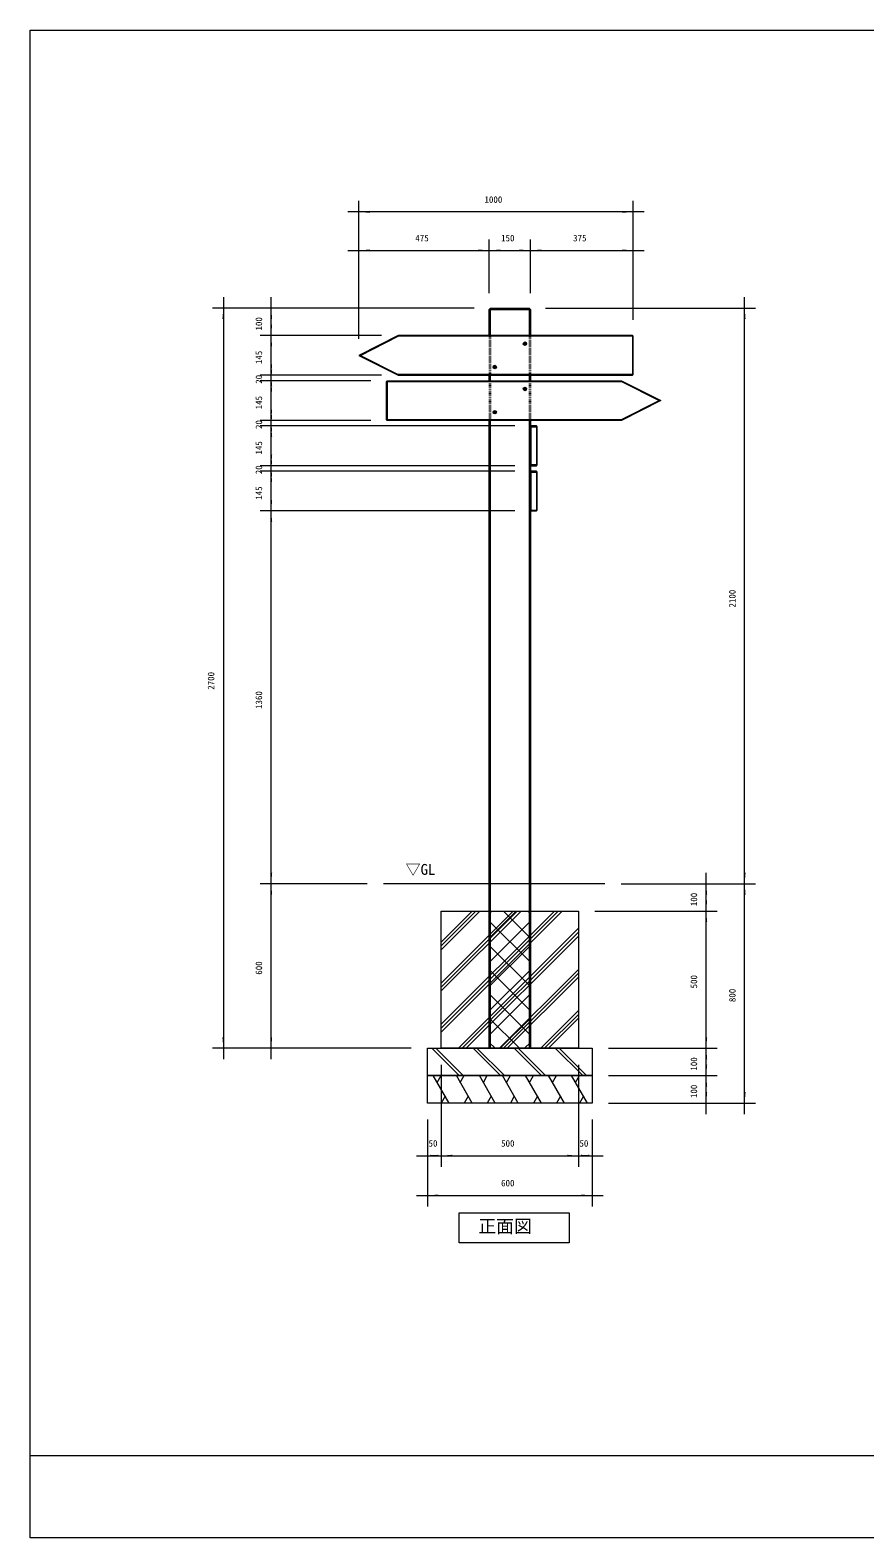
# Model space of a CAD drawing. Units: millimetres, scale not verified. Extents: x -3900 to 3900, y -2750 to 2750.
# Drawn here: x -3900 to -858, y -2750 to 2750 of the extents above; entities that cross this region are included whole.
import ezdxf
from ezdxf.enums import TextEntityAlignment as Align

# ---------------------------------------------------------------- set-up
doc = ezdxf.new("R2010")
doc.units = ezdxf.units.MM
doc.header["$LTSCALE"] = 20
doc.linetypes.add('USER5', pattern=[0.208282, 0.069427, -0.138855])
doc.layers.add('0-1_IMPORTED', color=30, linetype='Continuous', lineweight=18)
doc.styles.add('ＭＳ ゴシック', font='')
doc.styles.get('ＭＳ ゴシック').set_extended_font_data('MS Gothic')

msp = doc.modelspace()

# ---------------------------------------------------------------- linework, layer by layer
at = {"layer": '0-1_IMPORTED', "color": 1}
for p, q in [((-2701.85, 1623.6), (-2701.85, 2127)), ((-1701.85, 1693.1), (-1701.85, 2127)), ((-2701.85, 2087), (-2741.85, 2087)), ((-1701.85, 2087), (-2701.85, 2087)), ((-1661.85, 2087), (-1701.85, 2087)), ((-2701.85, 1623.6), (-2701.85, 1986.41)), ((-2226.85, 1791.1), (-2226.85, 1986.41)), ((-2226.85, 1791.1), (-2226.85, 1986.41)), ((-2076.85, 1791.1), (-2076.85, 1986.41)), ((-2076.85, 1791.1), (-2076.85, 1986.41)), ((-1701.85, 1693.1), (-1701.85, 1986.41)), ((-2741.85, 1946.41), (-2701.85, 1946.41)), ((-2701.85, 1946.41), (-2226.85, 1946.41)), ((-2266.85, 1946.41), (-2226.85, 1946.41)), ((-2226.85, 1946.41), (-2186.85, 1946.41)), ((-2226.85, 1946.41), (-2076.85, 1946.41)), ((-2116.85, 1946.41), (-2076.85, 1946.41)), ((-2076.85, 1946.41), (-2036.85, 1946.41)), ((-2076.85, 1946.41), (-1701.85, 1946.41)), ((-1701.85, 1946.41), (-1661.85, 1946.41)), ((-3196, 1776.1), (-3196, 1736.1)), ((-3021.5, 1736.1), (-3021.5, 1776.1)), ((-1296, 1736.1), (-1296, 1776.1)), ((-2281.85, 1736.1), (-3236, 1736.1)), ((-3196, 1736.1), (-3196, -963.9)), ((-2281.85, 1736.1), (-3061.5, 1736.1)), ((-3021.5, 1636.1), (-3021.5, 1736.1)), ((-2021.85, 1736.1), (-1256, 1736.1)), ((-1296, -363.9), (-1296, 1736.1)), ((-3021.5, 1636.1), (-3021.5, 1676.1)), ((-2619, 1636.1), (-3061.5, 1636.1)), ((-2619, 1636.1), (-3061.5, 1636.1)), ((-3021.5, 1491.1), (-3021.5, 1636.1)), ((-3021.5, 1596.1), (-3021.5, 1636.1)), ((-2619, 1491.1), (-3061.5, 1491.1)), ((-2619, 1491.1), (-3061.5, 1491.1)), ((-3021.5, 1491.1), (-3021.5, 1531.1)), ((-3021.5, 1471.1), (-3021.5, 1511.1)), ((-3021.5, 1471.1), (-3021.5, 1491.1)), ((-3021.5, 1451.1), (-3021.5, 1491.1)), ((-2658.85, 1471.1), (-3061.5, 1471.1)), ((-2658.85, 1471.1), (-3061.5, 1471.1)), ((-3021.5, 1326.1), (-3021.5, 1471.1)), ((-3021.5, 1431.1), (-3021.5, 1471.1)), ((-2658.85, 1326.1), (-3061.5, 1326.1)), ((-2658.85, 1326.1), (-3061.5, 1326.1)), ((-3021.5, 1326.1), (-3021.5, 1366.1)), ((-3021.5, 1306.1), (-3021.5, 1346.1)), ((-3021.5, 1306.1), (-3021.5, 1326.1)), ((-3021.5, 1286.1), (-3021.5, 1326.1)), ((-2133.85, 1306.1), (-3061.5, 1306.1)), ((-2133.85, 1306.1), (-3061.5, 1306.1)), ((-3021.5, 1161.1), (-3021.5, 1306.1)), ((-3021.5, 1266.1), (-3021.5, 1306.1)), ((-2133.85, 1161.1), (-3061.5, 1161.1)), ((-2133.85, 1161.1), (-3061.5, 1161.1)), ((-3021.5, 1161.1), (-3021.5, 1201.1)), ((-3021.5, 1141.1), (-3021.5, 1181.1)), ((-3021.5, 1141.1), (-3021.5, 1161.1)), ((-3021.5, 1121.1), (-3021.5, 1161.1)), ((-2133.85, 1141.1), (-3061.5, 1141.1)), ((-2133.85, 1141.1), (-3061.5, 1141.1)), ((-3021.5, 996.1), (-3021.5, 1141.1)), ((-3021.5, 1101.1), (-3021.5, 1141.1)), ((-2133.85, 996.1), (-3061.5, 996.1)), ((-2133.85, 996.1), (-3061.5, 996.1)), ((-3021.5, 996.1), (-3021.5, 1036.1)), ((-3021.5, -363.9), (-3021.5, 996.1)), ((-3021.5, 956.1), (-3021.5, 996.1)), ((-3021.5, -363.9), (-3021.5, -323.9)), ((-1436, -363.9), (-1436, -323.9)), ((-1296, -363.9), (-1296, -323.9)), ((-2671.85, -363.9), (-3061.5, -363.9)), ((-2671.85, -363.9), (-3061.5, -363.9)), ((-3021.5, -963.9), (-3021.5, -363.9)), ((-3021.5, -403.9), (-3021.5, -363.9)), ((-1745.85, -363.9), (-1396, -363.9)), ((-1745.85, -363.9), (-1256, -363.9)), ((-1745.85, -363.9), (-1256, -363.9)), ((-1436, -463.9), (-1436, -363.9)), ((-1296, -403.9), (-1296, -363.9)), ((-1296, -1163.9), (-1296, -363.9)), ((-1436, -463.9), (-1436, -423.9)), ((-1841.85, -463.9), (-1396, -463.9)), ((-1841.85, -463.9), (-1396, -463.9)), ((-1436, -963.9), (-1436, -463.9)), ((-1436, -503.9), (-1436, -463.9)), ((-1436, -963.9), (-1436, -923.9)), ((-2511.85, -963.9), (-3236, -963.9)), ((-3196, -963.9), (-3196, -1003.9)), ((-2511.85, -963.9), (-3061.5, -963.9)), ((-3021.5, -1003.9), (-3021.5, -963.9)), ((-1791.85, -963.9), (-1396, -963.9)), ((-1791.85, -963.9), (-1396, -963.9)), ((-1436, -1063.9), (-1436, -963.9)), ((-1436, -1003.9), (-1436, -963.9)), ((-2401.85, -1023.9), (-2401.85, -1396)), ((-2401.85, -1023.9), (-2401.85, -1396)), ((-1901.85, -1023.9), (-1901.85, -1396)), ((-1901.85, -1023.9), (-1901.85, -1396)), ((-1436, -1063.9), (-1436, -1023.9)), ((-1791.85, -1063.9), (-1396, -1063.9)), ((-1791.85, -1063.9), (-1396, -1063.9)), ((-1436, -1163.9), (-1436, -1063.9)), ((-1436, -1103.9), (-1436, -1063.9)), ((-1791.85, -1163.9), (-1396, -1163.9)), ((-1791.85, -1163.9), (-1256, -1163.9)), ((-1436, -1203.9), (-1436, -1163.9)), ((-1296, -1203.9), (-1296, -1163.9)), ((-2451.85, -1223.9), (-2451.85, -1396)), ((-2451.85, -1223.9), (-2451.85, -1541)), ((-1851.85, -1223.9), (-1851.85, -1396)), ((-1851.85, -1223.9), (-1851.85, -1541)), ((-2491.85, -1356), (-2451.85, -1356)), ((-2451.85, -1356), (-2401.85, -1356)), ((-2441.85, -1356), (-2401.85, -1356)), ((-2401.85, -1356), (-1901.85, -1356)), ((-2401.85, -1356), (-2361.85, -1356)), ((-1941.85, -1356), (-1901.85, -1356)), ((-1901.85, -1356), (-1861.85, -1356)), ((-1901.85, -1356), (-1851.85, -1356)), ((-1851.85, -1356), (-1811.85, -1356)), ((-2491.85, -1501), (-2451.85, -1501)), ((-2451.85, -1501), (-1851.85, -1501)), ((-1851.85, -1501), (-1811.85, -1501))]:
    msp.add_line(p, q, dxfattribs=at)
at = {"layer": '0-1_IMPORTED'}
for p, q in [((-2226.85, 1731.1), (-2076.85, 1731.1)), ((-2221.85, 1638.6), (-2221.85, 1736.1)), ((-2081.85, 1736.1), (-2081.85, 1638.6)), ((-2695.85, 1563.6), (-2558.91, 1633.1)), ((-1701.85, 1633.1), (-2558.91, 1633.1)), ((-2097.8, 1608.55), (-2097.8, 1610.04)), ((-1704.85, 1636.1), (-1704.85, 1491.1)), ((-2695.85, 1563.6), (-2558.91, 1494.1)), ((-1701.85, 1494.1), (-2558.91, 1494.1)), ((-2226.85, 1471.1), (-2226.85, 1491.1)), ((-2221.85, 1471.1), (-2221.85, 1491.1)), ((-2207.8, 1523.55), (-2207.8, 1525.04)), ((-2081.85, 1491.1), (-2081.85, 1471.1)), ((-2076.85, 1491.1), (-2076.85, 1471.1)), ((-2601.85, 1468.1), (-1744.8, 1468.1)), ((-2598.85, 1471.1), (-2598.85, 1326.1)), ((-2097.8, 1443.55), (-2097.8, 1445.04)), ((-1744.8, 1468.1), (-1607.85, 1398.6)), ((-2221.85, -963.9), (-2221.85, 1328.6)), ((-2207.8, 1358.55), (-2207.8, 1360.04)), ((-2081.85, 1328.6), (-2081.85, -963.9)), ((-2076.85, 1303.1), (-2051.85, 1303.1)), ((-2073.85, 1161.1), (-2073.85, 1306.1)), ((-2054.85, 1306.1), (-2054.85, 1161.1)), ((-2051.85, 1164.1), (-2076.85, 1164.1)), ((-2076.85, 1138.1), (-2051.85, 1138.1)), ((-2073.85, 996.1), (-2073.85, 1141.1)), ((-2054.85, 1141.1), (-2054.85, 996.1)), ((-2076.85, 999.1), (-2051.85, 999.1)), ((-1805.85, -363.9), (-2611.85, -363.9)), ((-1961, -463.9), (-2401.85, -904.75)), ((-1975.14, -463.9), (-2401.85, -890.61)), ((-1989.28, -463.9), (-2401.85, -876.47)), ((-2111, -463.9), (-2401.85, -754.75)), ((-2125.14, -463.9), (-2401.85, -740.61)), ((-2139.28, -463.9), (-2401.85, -726.47)), ((-2261, -463.9), (-2401.85, -604.75)), ((-2289.28, -463.9), (-2401.85, -576.47)), ((-2275.14, -463.9), (-2401.85, -590.61)), ((-2226.85, -473.8), (-2216.96, -463.9)), ((-2226.85, -562.18), (-2128.57, -463.9)), ((-2076.85, -562.09), (-2175.04, -463.9)), ((-2076.85, -473.7), (-2086.66, -463.9)), ((-1901.85, -526.47), (-2339.28, -963.9)), ((-1901.85, -540.61), (-2325.14, -963.9)), ((-2076.85, -650.48), (-2226.85, -500.48)), ((-2226.85, -650.57), (-2076.85, -500.57)), ((-1901.85, -554.75), (-2311, -963.9)), ((-2076.85, -738.86), (-2226.85, -588.86)), ((-2226.85, -738.96), (-2076.85, -588.96)), ((-2076.85, -827.25), (-2226.85, -677.25)), ((-2226.85, -827.35), (-2076.85, -677.35)), ((-1901.85, -676.47), (-2189.28, -963.9)), ((-1901.85, -690.61), (-2175.14, -963.9)), ((-1901.85, -704.75), (-2161, -963.9)), ((-2076.85, -915.64), (-2226.85, -765.64)), ((-2226.85, -915.74), (-2076.85, -765.74)), ((-2116.99, -963.9), (-2226.85, -854.03)), ((-2186.63, -963.9), (-2076.85, -854.13)), ((-1901.85, -826.47), (-2039.28, -963.9)), ((-1901.85, -840.61), (-2025.14, -963.9)), ((-1901.85, -854.75), (-2011, -963.9)), ((-2436, -963.9), (-2336, -1063.9)), ((-2421.85, -963.9), (-2321.85, -1063.9)), ((-2286, -963.9), (-2186, -1063.9)), ((-2271.85, -963.9), (-2171.85, -1063.9)), ((-2205.37, -963.9), (-2226.85, -942.42)), ((-2136, -963.9), (-2036, -1063.9)), ((-2121.85, -963.9), (-2021.85, -1063.9)), ((-2098.24, -963.9), (-2076.85, -942.51)), ((-1986, -963.9), (-1886, -1063.9)), ((-1971.85, -963.9), (-1871.85, -1063.9)), ((-2372.99, -1163.9), (-2430.72, -1063.9)), ((-2416.29, -1088.9), (-2401.85, -1063.9)), ((-2288.99, -1163.9), (-2346.72, -1063.9)), ((-2332.29, -1088.9), (-2317.85, -1063.9)), ((-2204.99, -1163.9), (-2262.72, -1063.9)), ((-2248.29, -1088.9), (-2233.85, -1063.9)), ((-2120.99, -1163.9), (-2178.72, -1063.9)), ((-2164.29, -1088.9), (-2149.85, -1063.9)), ((-2036.99, -1163.9), (-2094.72, -1063.9)), ((-2080.29, -1088.9), (-2065.85, -1063.9)), ((-1952.99, -1163.9), (-2010.72, -1063.9)), ((-1996.29, -1088.9), (-1981.85, -1063.9)), ((-1868.99, -1163.9), (-1926.72, -1063.9)), ((-1912.29, -1088.9), (-1897.85, -1063.9)), ((-2387.42, -1138.9), (-2401.85, -1163.9)), ((-2303.42, -1138.9), (-2317.85, -1163.9)), ((-2219.42, -1138.9), (-2233.85, -1163.9)), ((-2135.42, -1138.9), (-2149.85, -1163.9)), ((-2051.42, -1138.9), (-2065.85, -1163.9)), ((-1967.42, -1138.9), (-1981.85, -1163.9)), ((-1883.42, -1138.9), (-1897.85, -1163.9)), ((-3900, -2450), (3900, -2450))]:
    msp.add_line(p, q, dxfattribs=at)
at = {"layer": '0-1_IMPORTED', "linetype": 'USER5'}
for p, q in [((-2226.85, 1636.1), (-2226.85, 1491.1)), ((-2221.85, 1636.1), (-2221.85, 1491.1)), ((-2081.85, 1636.1), (-2081.85, 1491.1)), ((-2076.85, 1636.1), (-2076.85, 1491.1)), ((-2226.85, 1471.1), (-2226.85, 1326.1)), ((-2221.85, 1471.1), (-2221.85, 1326.1)), ((-2081.85, 1471.1), (-2081.85, 1326.1)), ((-2076.85, 1471.1), (-2076.85, 1326.1))]:
    msp.add_line(p, q, dxfattribs=at)
at = {"layer": '0-1_IMPORTED'}
for points in [[(-3900, 2750), (3900, 2750), (3900, -2750), (-3900, -2750)], [(-1704.85, 1491.1), (-1701.85, 1494.1), (-1701.85, 1633.1), (-1704.85, 1636.1), (-2559, 1636.1), (-2701.85, 1563.6), (-2559, 1491.1)], [(-2598.85, 1326.1), (-2601.85, 1329.1), (-2601.85, 1468.1), (-2598.85, 1471.1), (-1744.71, 1471.1), (-1601.85, 1398.6), (-1744.71, 1326.1)], [(-2054.85, 1306.1), (-2073.85, 1306.1), (-2076.85, 1303.1), (-2076.85, 1164.1), (-2073.85, 1161.1), (-2054.85, 1161.1), (-2051.85, 1164.1), (-2051.85, 1303.1)], [(-2054.85, 1141.1), (-2073.85, 1141.1), (-2076.85, 1138.1), (-2076.85, 999.1), (-2073.85, 996.1), (-2054.85, 996.1), (-2051.85, 999.1), (-2051.85, 1138.1)], [(-2401.85, -463.9), (-1901.85, -463.9), (-1901.85, -963.9), (-2401.85, -963.9)], [(-2451.85, -963.9), (-1851.85, -963.9), (-1851.85, -1063.9), (-2451.85, -1063.9)], [(-2451.85, -1063.9), (-1851.85, -1063.9), (-1851.85, -1163.9), (-2451.85, -1163.9)], [(-2336, -1564), (-1936, -1564), (-1936, -1674), (-2336, -1674)]]:
    msp.add_lwpolyline(points, close=True, dxfattribs=at)
for points in [[(-2226.85, 1638.6), (-2226.85, 1731.1), (-2221.85, 1736.1), (-2081.85, 1736.1), (-2076.85, 1731.1), (-2076.85, 1638.6)], [(-2099.3, 1605.15), (-2100.79, 1605.15), (-2100.79, 1607.05), (-2099.3, 1607.05)], [(-2097.8, 1610.04), (-2095.9, 1610.04), (-2095.9, 1608.55)], [(-2095.9, 1603.66), (-2095.9, 1602.17), (-2097.8, 1602.17), (-2097.8, 1603.66)], [(-2094.41, 1607.05), (-2092.92, 1607.05), (-2092.92, 1605.15), (-2094.41, 1605.15)], [(-2209.3, 1520.15), (-2210.79, 1520.15), (-2210.79, 1522.05), (-2209.3, 1522.05)], [(-2207.8, 1525.04), (-2205.9, 1525.04), (-2205.9, 1523.55)], [(-2205.9, 1518.66), (-2205.9, 1517.17), (-2207.8, 1517.17), (-2207.8, 1518.66)], [(-2204.41, 1522.05), (-2202.92, 1522.05), (-2202.92, 1520.15), (-2204.41, 1520.15)], [(-2099.3, 1440.15), (-2100.79, 1440.15), (-2100.79, 1442.05), (-2099.3, 1442.05)], [(-2097.8, 1445.04), (-2095.9, 1445.04), (-2095.9, 1443.55)], [(-2095.9, 1438.66), (-2095.9, 1437.17), (-2097.8, 1437.17), (-2097.8, 1438.66)], [(-2094.41, 1442.05), (-2092.92, 1442.05), (-2092.92, 1440.15), (-2094.41, 1440.15)], [(-2601.85, 1329.1), (-1744.8, 1329.1), (-1607.85, 1398.6)], [(-2076.85, 1328.6), (-2076.85, -963.9), (-2226.85, -963.9), (-2226.85, 1328.6)], [(-2209.3, 1355.15), (-2210.79, 1355.15), (-2210.79, 1357.05), (-2209.3, 1357.05)], [(-2207.8, 1360.04), (-2205.9, 1360.04), (-2205.9, 1358.55)], [(-2205.9, 1353.66), (-2205.9, 1352.17), (-2207.8, 1352.17), (-2207.8, 1353.66)], [(-2204.41, 1357.05), (-2202.92, 1357.05), (-2202.92, 1355.15), (-2204.41, 1355.15)]]:
    msp.add_lwpolyline(points, dxfattribs=at)
for centre in [(-2096.85, 1606.1), (-2206.85, 1521.1), (-2096.85, 1441.1), (-2206.85, 1356.1)]:
    msp.add_circle(centre, 6.3, dxfattribs=at)
for centre, start, end in [((-2099.3, 1608.55), 270, 0), ((-2099.3, 1603.66), 360, 90), ((-2094.41, 1608.55), 180, 270), ((-2094.41, 1603.66), 90, 180), ((-2209.3, 1523.55), 270, 0), ((-2209.3, 1518.66), 360, 90), ((-2204.41, 1523.55), 180, 270), ((-2204.41, 1518.66), 90, 180), ((-2099.3, 1443.55), 270, 0), ((-2099.3, 1438.66), 360, 90), ((-2094.41, 1443.55), 180, 270), ((-2094.41, 1438.66), 90, 180), ((-2209.3, 1358.55), 270, 0), ((-2209.3, 1353.66), 360, 90), ((-2204.41, 1358.55), 180, 270), ((-2204.41, 1353.66), 90, 180)]:
    msp.add_arc(centre, 1.49, start, end, dxfattribs=at)
at = {"layer": '0-1_IMPORTED', "color": 1}
for points in [[(-2701.85, 2087), (-2661.86, 2090.5), (-2661.86, 2083.5)], [(-1701.85, 2087), (-1741.85, 2083.5), (-1741.85, 2090.5)], [(-2701.85, 1946.41), (-2661.86, 1949.91), (-2661.86, 1942.91)], [(-2226.85, 1946.41), (-2266.85, 1942.91), (-2266.85, 1949.91)], [(-2226.85, 1946.41), (-2186.86, 1949.91), (-2186.86, 1942.91)], [(-2076.85, 1946.41), (-2116.85, 1942.91), (-2116.85, 1949.91)], [(-2076.85, 1946.41), (-2036.86, 1949.91), (-2036.86, 1942.91)], [(-1701.85, 1946.41), (-1741.85, 1942.91), (-1741.85, 1949.91)], [(-3196, 1736.1), (-3192.5, 1696.11), (-3199.5, 1696.11)], [(-3021.5, 1736.1), (-3018, 1696.11), (-3025, 1696.11)], [(-1296, 1736.1), (-1292.5, 1696.11), (-1299.5, 1696.11)], [(-3021.5, 1636.1), (-3025, 1676.1), (-3018, 1676.1)], [(-3021.5, 1636.1), (-3018, 1596.11), (-3025, 1596.11)], [(-3021.5, 1491.1), (-3025, 1531.1), (-3018, 1531.1)], [(-3021.5, 1471.1), (-3025, 1511.1), (-3018, 1511.1)], [(-3021.5, 1491.1), (-3018, 1451.11), (-3025, 1451.11)], [(-3021.5, 1471.1), (-3018, 1431.11), (-3025, 1431.11)], [(-3021.5, 1326.1), (-3025, 1366.1), (-3018, 1366.1)], [(-3021.5, 1306.1), (-3025, 1346.1), (-3018, 1346.1)], [(-3021.5, 1326.1), (-3018, 1286.11), (-3025, 1286.11)], [(-3021.5, 1306.1), (-3018, 1266.11), (-3025, 1266.11)], [(-3021.5, 1161.1), (-3025, 1201.1), (-3018, 1201.1)], [(-3021.5, 1141.1), (-3025, 1181.1), (-3018, 1181.1)], [(-3021.5, 1161.1), (-3018, 1121.11), (-3025, 1121.11)], [(-3021.5, 1141.1), (-3018, 1101.11), (-3025, 1101.11)], [(-3021.5, 996.1), (-3025, 1036.1), (-3018, 1036.1)], [(-3021.5, 996.1), (-3018, 956.11), (-3025, 956.11)], [(-3021.5, -363.9), (-3025, -323.9), (-3018, -323.9)], [(-1296, -363.9), (-1299.5, -323.9), (-1292.5, -323.9)], [(-3021.5, -363.9), (-3018, -403.89), (-3025, -403.89)], [(-1436, -363.9), (-1432.5, -403.89), (-1439.5, -403.89)], [(-1296, -363.9), (-1292.5, -403.89), (-1299.5, -403.89)], [(-1436, -463.9), (-1439.5, -423.9), (-1432.5, -423.9)], [(-1436, -463.9), (-1432.5, -503.89), (-1439.5, -503.89)], [(-3196, -963.9), (-3199.5, -923.9), (-3192.5, -923.9)], [(-3021.5, -963.9), (-3025, -923.9), (-3018, -923.9)], [(-1436, -963.9), (-1439.5, -923.9), (-1432.5, -923.9)], [(-1436, -963.9), (-1432.5, -1003.89), (-1439.5, -1003.89)], [(-1436, -1063.9), (-1439.5, -1023.9), (-1432.5, -1023.9)], [(-1436, -1063.9), (-1432.5, -1103.89), (-1439.5, -1103.89)], [(-1436, -1163.9), (-1439.5, -1123.9), (-1432.5, -1123.9)], [(-1296, -1163.9), (-1299.5, -1123.9), (-1292.5, -1123.9)], [(-2451.85, -1356), (-2411.86, -1352.5), (-2411.86, -1359.5)], [(-2401.85, -1356), (-2441.85, -1359.5), (-2441.85, -1352.5)], [(-2401.85, -1356), (-2361.86, -1352.5), (-2361.86, -1359.5)], [(-1901.85, -1356), (-1941.85, -1359.5), (-1941.85, -1352.5)], [(-1901.85, -1356), (-1861.86, -1352.5), (-1861.86, -1359.5)], [(-1851.85, -1356), (-1891.85, -1359.5), (-1891.85, -1352.5)], [(-2451.85, -1501), (-2411.86, -1497.5), (-2411.86, -1504.5)], [(-1851.85, -1501), (-1891.85, -1504.5), (-1891.85, -1497.5)]]:
    msp.add_solid(points, dxfattribs=at)

# ---------------------------------------------------------------- texts
at = {"layer": '0-1_IMPORTED', "color": 7, "style": 'ＭＳ ゴシック'}
for s, height, p in [('1000', 23.88, (-2244.19, 2112.93)), ('475', 23.88, (-2496.1, 1972.34)), ('150', 23.88, (-2183.6, 1972.34)), ('375', 23.88, (-1921.1, 1972.34)), ('▽GL', 39.81, (-2531.6, -343.52)), ('50', 23.88, (-2448.02, -1330.07)), ('500', 23.88, (-2183.6, -1330.07)), ('50', 23.88, (-1898.02, -1330.07)), ('600', 23.88, (-2183.6, -1475.07)), ('正面図', 47.77, (-2266.96, -1651.46))]:
    msp.add_text(s, height=height, dxfattribs=at).set_placement(p, align=Align.BOTTOM_LEFT)
for s, p in [('100', (-3047.43, 1654.35)), ('145', (-3047.43, 1531.85)), ('20', (-3047.43, 1459.94)), ('145', (-3047.43, 1366.85)), ('20', (-3047.43, 1294.94)), ('145', (-3047.43, 1201.85)), ('20', (-3047.43, 1129.94)), ('145', (-3047.43, 1036.85)), ('2100', (-1321.93, 643.77)), ('2700', (-3221.93, 343.77)), ('1360', (-3047.43, 273.77)), ('100', (-1461.93, -445.65)), ('600', (-3047.43, -695.65)), ('500', (-1461.93, -745.65)), ('800', (-1321.93, -795.65)), ('100', (-1461.93, -1045.65)), ('100', (-1461.93, -1145.65))]:
    msp.add_text(s, height=23.88, rotation=90, dxfattribs=at).set_placement(p, align=Align.BOTTOM_LEFT)

doc.saveas('drawing.dxf')
